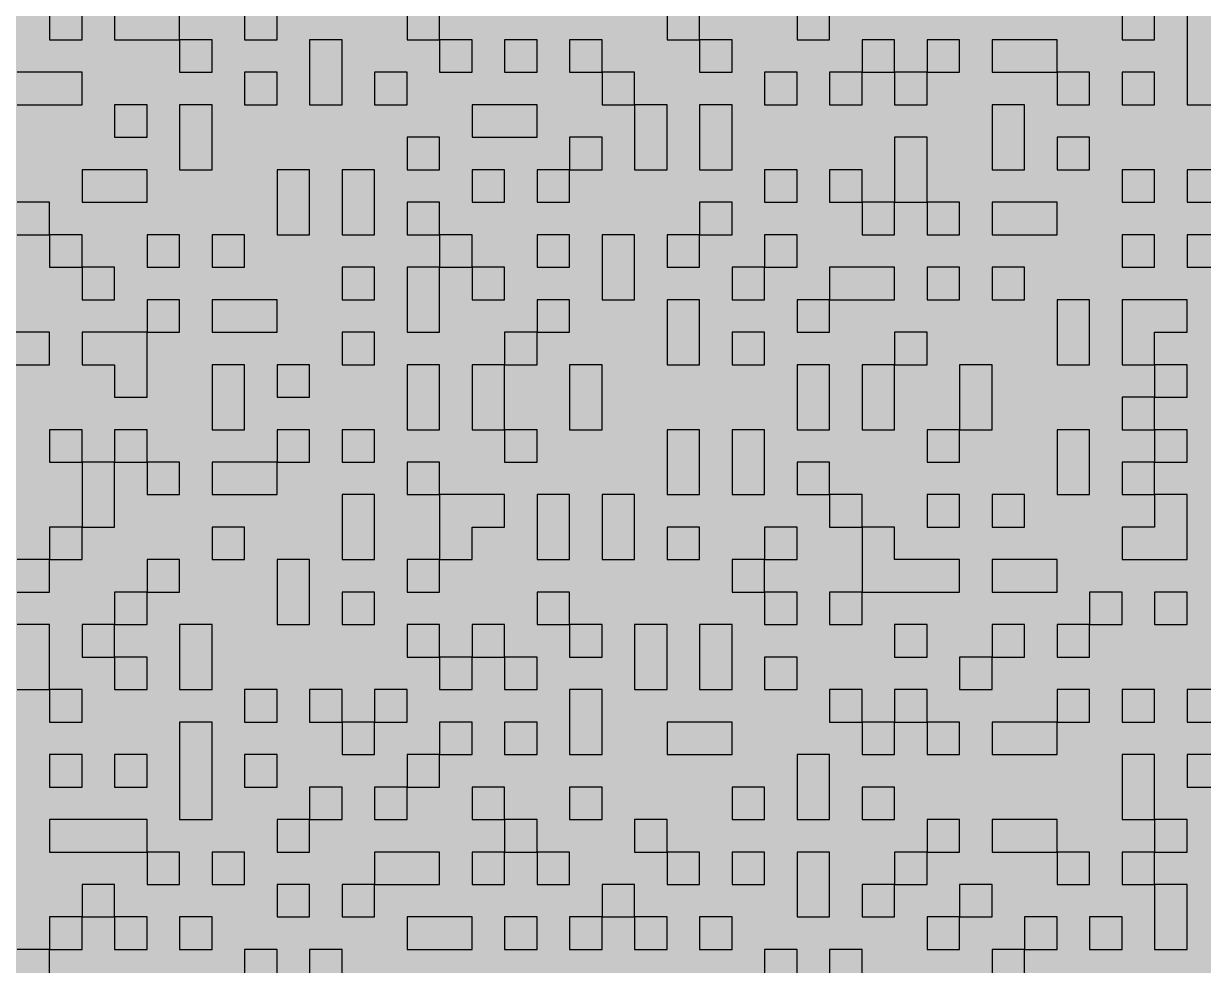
# Model space of a CAD drawing. Header units: millimetres. Extents: x 3.06 to 5.82, y 1.29 to 3.84.
# Drawn here: x 4.34597 to 4.38914, y 1.75599 to 1.79047 of the extents above; entities that cross this region are included whole.
import ezdxf

# ---------------------------------------------------------------- set-up
doc = ezdxf.new("R2010")
doc.units = ezdxf.units.MM
doc.header["$MEASUREMENT"] = 0
for name, color, linetype in [('BottomLayer', 5, 'Continuous'), ('TopLayer', 1, 'Continuous'), ('TopOverlay', 2, 'Continuous')]:
    doc.layers.add(name, color=color, linetype=linetype)

msp = doc.modelspace()

# ---------------------------------------------------------------- linework, layer by layer
at = {"layer": 'BottomLayer', "const_width": 0.008}
for points in [[(4.135, 2.030973), (4.445973, 1.72)], [(4.135, 2.002689), (4.417688, 1.72)], [(4.135, 1.974404), (4.389404, 1.72)], [(4.135, 1.56113), (4.423, 1.849131)], [(4.135, 1.532846), (4.438154, 1.836)], [(4.350205, 1.719767), (4.466438, 1.836)]]:
    msp.add_lwpolyline(points, dxfattribs=at)
at = {"layer": 'TopLayer'}
msp.add_solid([(4.292, 1.737), (4.424, 1.737), (4.292, 1.902), (4.424, 1.902)], dxfattribs=at)
at = {"layer": 'TopOverlay'}
for p, q in [((4.346917, 1.791065), (4.346917, 1.789875)), ((4.348106, 1.789875), (4.348106, 1.791065)), ((4.349296, 1.791065), (4.349296, 1.789875)), ((4.351674, 1.789875), (4.351674, 1.791065)), ((4.354052, 1.791065), (4.354052, 1.789875)), ((4.355242, 1.789875), (4.355242, 1.791065)), ((4.359999, 1.791065), (4.359999, 1.789875)), ((4.361188, 1.789875), (4.361188, 1.791065)), ((4.369513, 1.791065), (4.369513, 1.789875)), ((4.370702, 1.789875), (4.370702, 1.791065)), ((4.37427, 1.791065), (4.37427, 1.789875)), ((4.375459, 1.789875), (4.375459, 1.791065)), ((4.386162, 1.791065), (4.386162, 1.789875)), ((4.387352, 1.789875), (4.387352, 1.791065)), ((4.388541, 1.791065), (4.388541, 1.789875)), ((4.346917, 1.789875), (4.348106, 1.789875)), ((4.349296, 1.789875), (4.351674, 1.789875)), ((4.351674, 1.789875), (4.351674, 1.788686)), ((4.352863, 1.789875), (4.351674, 1.789875)), ((4.352863, 1.788686), (4.352863, 1.789875)), ((4.354052, 1.789875), (4.355242, 1.789875)), ((4.35762, 1.789875), (4.356431, 1.789875)), ((4.356431, 1.789875), (4.356431, 1.788686)), ((4.35762, 1.788686), (4.35762, 1.789875)), ((4.359999, 1.789875), (4.361188, 1.789875)), ((4.361188, 1.789875), (4.361188, 1.788686)), ((4.362377, 1.789875), (4.361188, 1.789875)), ((4.362377, 1.788686), (4.362377, 1.789875)), ((4.364756, 1.789875), (4.363567, 1.789875)), ((4.363567, 1.789875), (4.363567, 1.788686)), ((4.364756, 1.788686), (4.364756, 1.789875)), ((4.367134, 1.789875), (4.365945, 1.789875)), ((4.365945, 1.789875), (4.365945, 1.788686)), ((4.367134, 1.788686), (4.367134, 1.789875)), ((4.369513, 1.789875), (4.370702, 1.789875)), ((4.370702, 1.789875), (4.370702, 1.788686)), ((4.371891, 1.789875), (4.370702, 1.789875)), ((4.371891, 1.788686), (4.371891, 1.789875)), ((4.37427, 1.789875), (4.375459, 1.789875)), ((4.377838, 1.789875), (4.376648, 1.789875)), ((4.376648, 1.789875), (4.376648, 1.788686)), ((4.377838, 1.788686), (4.377838, 1.789875)), ((4.380216, 1.789875), (4.379027, 1.789875)), ((4.379027, 1.789875), (4.379027, 1.788686)), ((4.380216, 1.788686), (4.380216, 1.789875)), ((4.383784, 1.789875), (4.381405, 1.789875)), ((4.381405, 1.789875), (4.381405, 1.788686)), ((4.383784, 1.788686), (4.383784, 1.789875)), ((4.386162, 1.789875), (4.387352, 1.789875)), ((4.388541, 1.789875), (4.388541, 1.788686)), ((4.348106, 1.788686), (4.345728, 1.788686)), ((4.348106, 1.787497), (4.348106, 1.788686)), ((4.351674, 1.788686), (4.352863, 1.788686)), ((4.355242, 1.788686), (4.354052, 1.788686)), ((4.354052, 1.788686), (4.354052, 1.787497)), ((4.355242, 1.787497), (4.355242, 1.788686)), ((4.356431, 1.788686), (4.356431, 1.787497)), ((4.35762, 1.787497), (4.35762, 1.788686)), ((4.359999, 1.788686), (4.358809, 1.788686)), ((4.358809, 1.788686), (4.358809, 1.787497)), ((4.359999, 1.787497), (4.359999, 1.788686)), ((4.361188, 1.788686), (4.362377, 1.788686)), ((4.363567, 1.788686), (4.364756, 1.788686)), ((4.365945, 1.788686), (4.367134, 1.788686)), ((4.367134, 1.788686), (4.367134, 1.787497)), ((4.368323, 1.788686), (4.367134, 1.788686)), ((4.368323, 1.787497), (4.368323, 1.788686)), ((4.370702, 1.788686), (4.371891, 1.788686)), ((4.37427, 1.788686), (4.373081, 1.788686)), ((4.373081, 1.788686), (4.373081, 1.787497)), ((4.37427, 1.787497), (4.37427, 1.788686)), ((4.376648, 1.788686), (4.375459, 1.788686)), ((4.375459, 1.788686), (4.375459, 1.787497)), ((4.376648, 1.788686), (4.377838, 1.788686)), ((4.376648, 1.787497), (4.376648, 1.788686)), ((4.377838, 1.788686), (4.377838, 1.787497)), ((4.379027, 1.788686), (4.377838, 1.788686)), ((4.379027, 1.788686), (4.380216, 1.788686)), ((4.379027, 1.787497), (4.379027, 1.788686)), ((4.381405, 1.788686), (4.383784, 1.788686)), ((4.383784, 1.788686), (4.383784, 1.787497)), ((4.384973, 1.788686), (4.383784, 1.788686)), ((4.384973, 1.787497), (4.384973, 1.788686)), ((4.387352, 1.788686), (4.386162, 1.788686)), ((4.386162, 1.788686), (4.386162, 1.787497)), ((4.387352, 1.787497), (4.387352, 1.788686)), ((4.388541, 1.788686), (4.388541, 1.787497)), ((4.345728, 1.787497), (4.348106, 1.787497)), ((4.350485, 1.787497), (4.349296, 1.787497)), ((4.349296, 1.787497), (4.349296, 1.786308)), ((4.350485, 1.786308), (4.350485, 1.787497)), ((4.352863, 1.787497), (4.351674, 1.787497)), ((4.351674, 1.787497), (4.351674, 1.786308)), ((4.352863, 1.786308), (4.352863, 1.787497)), ((4.354052, 1.787497), (4.355242, 1.787497)), ((4.356431, 1.787497), (4.35762, 1.787497)), ((4.358809, 1.787497), (4.359999, 1.787497)), ((4.364756, 1.787497), (4.362377, 1.787497)), ((4.362377, 1.787497), (4.362377, 1.786308)), ((4.364756, 1.786308), (4.364756, 1.787497)), ((4.367134, 1.787497), (4.368323, 1.787497)), ((4.368323, 1.787497), (4.368323, 1.786308)), ((4.369513, 1.787497), (4.368323, 1.787497)), ((4.369513, 1.786308), (4.369513, 1.787497)), ((4.371891, 1.787497), (4.370702, 1.787497)), ((4.370702, 1.787497), (4.370702, 1.786308)), ((4.371891, 1.786308), (4.371891, 1.787497)), ((4.373081, 1.787497), (4.37427, 1.787497)), ((4.375459, 1.787497), (4.376648, 1.787497)), ((4.377838, 1.787497), (4.379027, 1.787497)), ((4.382595, 1.787497), (4.381405, 1.787497)), ((4.381405, 1.787497), (4.381405, 1.786308)), ((4.382595, 1.786308), (4.382595, 1.787497)), ((4.383784, 1.787497), (4.384973, 1.787497)), ((4.386162, 1.787497), (4.387352, 1.787497)), ((4.388541, 1.787497), (4.392109, 1.787497)), ((4.349296, 1.786308), (4.350485, 1.786308)), ((4.351674, 1.786308), (4.351674, 1.785119)), ((4.352863, 1.785119), (4.352863, 1.786308)), ((4.361188, 1.786308), (4.359999, 1.786308)), ((4.359999, 1.786308), (4.359999, 1.785119)), ((4.361188, 1.785119), (4.361188, 1.786308)), ((4.362377, 1.786308), (4.364756, 1.786308)), ((4.367134, 1.786308), (4.365945, 1.786308)), ((4.365945, 1.786308), (4.365945, 1.785119)), ((4.367134, 1.785119), (4.367134, 1.786308)), ((4.368323, 1.786308), (4.368323, 1.785119)), ((4.369513, 1.785119), (4.369513, 1.786308)), ((4.370702, 1.786308), (4.370702, 1.785119)), ((4.371891, 1.785119), (4.371891, 1.786308)), ((4.379027, 1.786308), (4.377838, 1.786308)), ((4.377838, 1.786308), (4.377838, 1.785119)), ((4.379027, 1.785119), (4.379027, 1.786308)), ((4.381405, 1.786308), (4.381405, 1.785119)), ((4.382595, 1.785119), (4.382595, 1.786308)), ((4.384973, 1.786308), (4.383784, 1.786308)), ((4.383784, 1.786308), (4.383784, 1.785119)), ((4.384973, 1.785119), (4.384973, 1.786308)), ((4.350485, 1.785119), (4.348106, 1.785119)), ((4.348106, 1.785119), (4.348106, 1.783929)), ((4.350485, 1.783929), (4.350485, 1.785119)), ((4.351674, 1.785119), (4.352863, 1.785119)), ((4.356431, 1.785119), (4.355242, 1.785119)), ((4.355242, 1.785119), (4.355242, 1.783929)), ((4.356431, 1.783929), (4.356431, 1.785119)), ((4.358809, 1.785119), (4.35762, 1.785119)), ((4.35762, 1.785119), (4.35762, 1.783929)), ((4.358809, 1.783929), (4.358809, 1.785119)), ((4.359999, 1.785119), (4.361188, 1.785119)), ((4.363567, 1.785119), (4.362377, 1.785119)), ((4.362377, 1.785119), (4.362377, 1.783929)), ((4.363567, 1.783929), (4.363567, 1.785119)), ((4.365945, 1.785119), (4.364756, 1.785119)), ((4.364756, 1.785119), (4.364756, 1.783929)), ((4.365945, 1.785119), (4.367134, 1.785119)), ((4.365945, 1.783929), (4.365945, 1.785119)), ((4.368323, 1.785119), (4.369513, 1.785119)), ((4.370702, 1.785119), (4.371891, 1.785119)), ((4.37427, 1.785119), (4.373081, 1.785119)), ((4.373081, 1.785119), (4.373081, 1.783929)), ((4.37427, 1.783929), (4.37427, 1.785119)), ((4.376648, 1.785119), (4.375459, 1.785119)), ((4.375459, 1.785119), (4.375459, 1.783929)), ((4.376648, 1.783929), (4.376648, 1.785119)), ((4.377838, 1.785119), (4.377838, 1.783929)), ((4.379027, 1.783929), (4.379027, 1.785119)), ((4.381405, 1.785119), (4.382595, 1.785119)), ((4.383784, 1.785119), (4.384973, 1.785119)), ((4.387352, 1.785119), (4.386162, 1.785119)), ((4.386162, 1.785119), (4.386162, 1.783929)), ((4.387352, 1.783929), (4.387352, 1.785119)), ((4.38973, 1.785119), (4.388541, 1.785119)), ((4.388541, 1.785119), (4.388541, 1.783929)), ((4.346917, 1.783929), (4.345728, 1.783929)), ((4.346917, 1.78274), (4.346917, 1.783929)), ((4.348106, 1.783929), (4.350485, 1.783929)), ((4.355242, 1.783929), (4.355242, 1.78274)), ((4.356431, 1.78274), (4.356431, 1.783929)), ((4.35762, 1.783929), (4.35762, 1.78274)), ((4.358809, 1.78274), (4.358809, 1.783929)), ((4.361188, 1.783929), (4.359999, 1.783929)), ((4.359999, 1.783929), (4.359999, 1.78274)), ((4.361188, 1.78274), (4.361188, 1.783929)), ((4.362377, 1.783929), (4.363567, 1.783929)), ((4.364756, 1.783929), (4.365945, 1.783929)), ((4.371891, 1.783929), (4.370702, 1.783929)), ((4.370702, 1.783929), (4.370702, 1.78274)), ((4.371891, 1.78274), (4.371891, 1.783929)), ((4.373081, 1.783929), (4.37427, 1.783929)), ((4.375459, 1.783929), (4.376648, 1.783929)), ((4.376648, 1.783929), (4.376648, 1.78274)), ((4.377838, 1.783929), (4.376648, 1.783929)), ((4.377838, 1.783929), (4.379027, 1.783929)), ((4.377838, 1.78274), (4.377838, 1.783929)), ((4.379027, 1.783929), (4.379027, 1.78274)), ((4.380216, 1.783929), (4.379027, 1.783929)), ((4.380216, 1.78274), (4.380216, 1.783929)), ((4.383784, 1.783929), (4.381405, 1.783929)), ((4.381405, 1.783929), (4.381405, 1.78274)), ((4.383784, 1.78274), (4.383784, 1.783929)), ((4.386162, 1.783929), (4.387352, 1.783929)), ((4.388541, 1.783929), (4.38973, 1.783929)), ((4.345728, 1.78274), (4.346917, 1.78274)), ((4.346917, 1.78274), (4.346917, 1.781551)), ((4.348106, 1.78274), (4.346917, 1.78274)), ((4.348106, 1.781551), (4.348106, 1.78274)), ((4.351674, 1.78274), (4.350485, 1.78274)), ((4.350485, 1.78274), (4.350485, 1.781551)), ((4.351674, 1.781551), (4.351674, 1.78274)), ((4.354052, 1.78274), (4.352863, 1.78274)), ((4.352863, 1.78274), (4.352863, 1.781551)), ((4.354052, 1.781551), (4.354052, 1.78274)), ((4.355242, 1.78274), (4.356431, 1.78274)), ((4.35762, 1.78274), (4.358809, 1.78274)), ((4.359999, 1.78274), (4.361188, 1.78274)), ((4.361188, 1.78274), (4.361188, 1.781551)), ((4.362377, 1.78274), (4.361188, 1.78274)), ((4.362377, 1.781551), (4.362377, 1.78274)), ((4.365945, 1.78274), (4.364756, 1.78274)), ((4.364756, 1.78274), (4.364756, 1.781551)), ((4.365945, 1.781551), (4.365945, 1.78274)), ((4.368323, 1.78274), (4.367134, 1.78274)), ((4.367134, 1.78274), (4.367134, 1.781551)), ((4.368323, 1.781551), (4.368323, 1.78274)), ((4.370702, 1.78274), (4.369513, 1.78274)), ((4.369513, 1.78274), (4.369513, 1.781551)), ((4.370702, 1.78274), (4.371891, 1.78274)), ((4.370702, 1.781551), (4.370702, 1.78274)), ((4.37427, 1.78274), (4.373081, 1.78274)), ((4.373081, 1.78274), (4.373081, 1.781551)), ((4.37427, 1.781551), (4.37427, 1.78274)), ((4.376648, 1.78274), (4.377838, 1.78274)), ((4.379027, 1.78274), (4.380216, 1.78274)), ((4.381405, 1.78274), (4.383784, 1.78274)), ((4.387352, 1.78274), (4.386162, 1.78274)), ((4.386162, 1.78274), (4.386162, 1.781551)), ((4.387352, 1.781551), (4.387352, 1.78274)), ((4.38973, 1.78274), (4.388541, 1.78274)), ((4.388541, 1.78274), (4.388541, 1.781551)), ((4.346917, 1.781551), (4.348106, 1.781551)), ((4.348106, 1.781551), (4.348106, 1.780361)), ((4.349296, 1.781551), (4.348106, 1.781551)), ((4.349296, 1.780361), (4.349296, 1.781551)), ((4.350485, 1.781551), (4.351674, 1.781551)), ((4.352863, 1.781551), (4.354052, 1.781551)), ((4.358809, 1.781551), (4.35762, 1.781551)), ((4.35762, 1.781551), (4.35762, 1.780361)), ((4.358809, 1.780361), (4.358809, 1.781551)), ((4.361188, 1.781551), (4.359999, 1.781551)), ((4.359999, 1.781551), (4.359999, 1.780361)), ((4.361188, 1.781551), (4.362377, 1.781551)), ((4.361188, 1.780361), (4.361188, 1.781551)), ((4.362377, 1.781551), (4.362377, 1.780361)), ((4.363567, 1.781551), (4.362377, 1.781551)), ((4.363567, 1.780361), (4.363567, 1.781551)), ((4.364756, 1.781551), (4.365945, 1.781551)), ((4.367134, 1.781551), (4.367134, 1.780361)), ((4.368323, 1.780361), (4.368323, 1.781551)), ((4.369513, 1.781551), (4.370702, 1.781551)), ((4.373081, 1.781551), (4.371891, 1.781551)), ((4.371891, 1.781551), (4.371891, 1.780361)), ((4.373081, 1.781551), (4.37427, 1.781551)), ((4.373081, 1.780361), (4.373081, 1.781551)), ((4.377838, 1.781551), (4.375459, 1.781551)), ((4.375459, 1.781551), (4.375459, 1.780361)), ((4.377838, 1.780361), (4.377838, 1.781551)), ((4.380216, 1.781551), (4.379027, 1.781551)), ((4.379027, 1.781551), (4.379027, 1.780361)), ((4.380216, 1.780361), (4.380216, 1.781551)), ((4.382595, 1.781551), (4.381405, 1.781551)), ((4.381405, 1.781551), (4.381405, 1.780361)), ((4.382595, 1.780361), (4.382595, 1.781551)), ((4.386162, 1.781551), (4.387352, 1.781551)), ((4.388541, 1.781551), (4.38973, 1.781551)), ((4.348106, 1.780361), (4.349296, 1.780361)), ((4.351674, 1.780361), (4.350485, 1.780361)), ((4.350485, 1.780361), (4.350485, 1.779172)), ((4.351674, 1.779172), (4.351674, 1.780361)), ((4.355242, 1.780361), (4.352863, 1.780361)), ((4.352863, 1.780361), (4.352863, 1.779172)), ((4.355242, 1.779172), (4.355242, 1.780361)), ((4.35762, 1.780361), (4.358809, 1.780361)), ((4.359999, 1.780361), (4.359999, 1.779172)), ((4.361188, 1.779172), (4.361188, 1.780361)), ((4.362377, 1.780361), (4.363567, 1.780361)), ((4.365945, 1.780361), (4.364756, 1.780361)), ((4.364756, 1.780361), (4.364756, 1.779172)), ((4.365945, 1.779172), (4.365945, 1.780361)), ((4.367134, 1.780361), (4.368323, 1.780361)), ((4.370702, 1.780361), (4.369513, 1.780361)), ((4.369513, 1.780361), (4.369513, 1.779172)), ((4.370702, 1.779172), (4.370702, 1.780361)), ((4.371891, 1.780361), (4.373081, 1.780361)), ((4.375459, 1.780361), (4.37427, 1.780361)), ((4.37427, 1.780361), (4.37427, 1.779172)), ((4.375459, 1.780361), (4.377838, 1.780361)), ((4.375459, 1.779172), (4.375459, 1.780361)), ((4.379027, 1.780361), (4.380216, 1.780361)), ((4.381405, 1.780361), (4.382595, 1.780361)), ((4.384973, 1.780361), (4.383784, 1.780361)), ((4.383784, 1.780361), (4.383784, 1.779172)), ((4.384973, 1.779172), (4.384973, 1.780361)), ((4.388541, 1.780361), (4.386162, 1.780361)), ((4.386162, 1.780361), (4.386162, 1.779172)), ((4.388541, 1.779172), (4.388541, 1.780361)), ((4.346917, 1.779172), (4.344538, 1.779172)), ((4.346917, 1.777983), (4.346917, 1.779172)), ((4.350485, 1.779172), (4.348106, 1.779172)), ((4.348106, 1.779172), (4.348106, 1.777983)), ((4.350485, 1.779172), (4.351674, 1.779172)), ((4.350485, 1.777983), (4.350485, 1.779172)), ((4.352863, 1.779172), (4.355242, 1.779172)), ((4.358809, 1.779172), (4.35762, 1.779172)), ((4.35762, 1.779172), (4.35762, 1.777983)), ((4.358809, 1.777983), (4.358809, 1.779172)), ((4.359999, 1.779172), (4.361188, 1.779172)), ((4.364756, 1.779172), (4.363567, 1.779172)), ((4.363567, 1.779172), (4.363567, 1.777983)), ((4.364756, 1.779172), (4.365945, 1.779172)), ((4.364756, 1.777983), (4.364756, 1.779172)), ((4.369513, 1.779172), (4.369513, 1.777983)), ((4.370702, 1.777983), (4.370702, 1.779172)), ((4.373081, 1.779172), (4.371891, 1.779172)), ((4.371891, 1.779172), (4.371891, 1.777983)), ((4.373081, 1.777983), (4.373081, 1.779172)), ((4.37427, 1.779172), (4.375459, 1.779172)), ((4.379027, 1.779172), (4.377838, 1.779172)), ((4.377838, 1.779172), (4.377838, 1.777983)), ((4.379027, 1.777983), (4.379027, 1.779172)), ((4.383784, 1.779172), (4.383784, 1.777983)), ((4.384973, 1.777983), (4.384973, 1.779172)), ((4.386162, 1.779172), (4.386162, 1.777983)), ((4.387352, 1.777983), (4.387352, 1.779172)), ((4.387352, 1.779172), (4.388541, 1.779172)), ((4.344538, 1.777983), (4.346917, 1.777983)), ((4.348106, 1.777983), (4.349296, 1.777983)), ((4.349296, 1.777983), (4.349296, 1.776794)), ((4.350485, 1.776794), (4.350485, 1.777983)), ((4.354052, 1.777983), (4.352863, 1.777983)), ((4.352863, 1.777983), (4.352863, 1.776794)), ((4.354052, 1.776794), (4.354052, 1.777983)), ((4.356431, 1.777983), (4.355242, 1.777983)), ((4.355242, 1.777983), (4.355242, 1.776794)), ((4.356431, 1.776794), (4.356431, 1.777983)), ((4.35762, 1.777983), (4.358809, 1.777983)), ((4.361188, 1.777983), (4.359999, 1.777983)), ((4.359999, 1.777983), (4.359999, 1.776794)), ((4.361188, 1.776794), (4.361188, 1.777983)), ((4.363567, 1.777983), (4.362377, 1.777983)), ((4.362377, 1.777983), (4.362377, 1.776794)), ((4.363567, 1.777983), (4.364756, 1.777983)), ((4.363567, 1.776794), (4.363567, 1.777983)), ((4.367134, 1.777983), (4.365945, 1.777983)), ((4.365945, 1.777983), (4.365945, 1.776794)), ((4.367134, 1.776794), (4.367134, 1.777983)), ((4.369513, 1.777983), (4.370702, 1.777983)), ((4.371891, 1.777983), (4.373081, 1.777983)), ((4.375459, 1.777983), (4.37427, 1.777983)), ((4.37427, 1.777983), (4.37427, 1.776794)), ((4.375459, 1.776794), (4.375459, 1.777983)), ((4.377838, 1.777983), (4.376648, 1.777983)), ((4.376648, 1.777983), (4.376648, 1.776794)), ((4.377838, 1.777983), (4.379027, 1.777983)), ((4.377838, 1.776794), (4.377838, 1.777983)), ((4.381405, 1.777983), (4.380216, 1.777983)), ((4.380216, 1.777983), (4.380216, 1.776794)), ((4.381405, 1.776794), (4.381405, 1.777983)), ((4.383784, 1.777983), (4.384973, 1.777983)), ((4.386162, 1.777983), (4.387352, 1.777983)), ((4.387352, 1.777983), (4.387352, 1.776794)), ((4.388541, 1.777983), (4.387352, 1.777983)), ((4.388541, 1.776794), (4.388541, 1.777983)), ((4.349296, 1.776794), (4.350485, 1.776794)), ((4.352863, 1.776794), (4.352863, 1.775605)), ((4.354052, 1.775605), (4.354052, 1.776794)), ((4.355242, 1.776794), (4.356431, 1.776794)), ((4.359999, 1.776794), (4.359999, 1.775605)), ((4.361188, 1.775605), (4.361188, 1.776794)), ((4.362377, 1.776794), (4.362377, 1.775605)), ((4.363567, 1.775605), (4.363567, 1.776794)), ((4.365945, 1.776794), (4.365945, 1.775605)), ((4.367134, 1.775605), (4.367134, 1.776794)), ((4.37427, 1.776794), (4.37427, 1.775605)), ((4.375459, 1.775605), (4.375459, 1.776794)), ((4.376648, 1.776794), (4.376648, 1.775605)), ((4.377838, 1.775605), (4.377838, 1.776794)), ((4.380216, 1.776794), (4.380216, 1.775605)), ((4.381405, 1.775605), (4.381405, 1.776794)), ((4.387352, 1.776794), (4.386162, 1.776794)), ((4.386162, 1.776794), (4.386162, 1.775605)), ((4.387352, 1.776794), (4.388541, 1.776794)), ((4.387352, 1.775605), (4.387352, 1.776794)), ((4.348106, 1.775605), (4.346917, 1.775605)), ((4.346917, 1.775605), (4.346917, 1.774415)), ((4.348106, 1.774415), (4.348106, 1.775605)), ((4.350485, 1.775605), (4.349296, 1.775605)), ((4.349296, 1.775605), (4.349296, 1.774415)), ((4.350485, 1.774415), (4.350485, 1.775605)), ((4.352863, 1.775605), (4.354052, 1.775605)), ((4.356431, 1.775605), (4.355242, 1.775605)), ((4.355242, 1.775605), (4.355242, 1.774415)), ((4.356431, 1.774415), (4.356431, 1.775605)), ((4.358809, 1.775605), (4.35762, 1.775605)), ((4.35762, 1.775605), (4.35762, 1.774415)), ((4.358809, 1.774415), (4.358809, 1.775605)), ((4.359999, 1.775605), (4.361188, 1.775605)), ((4.362377, 1.775605), (4.363567, 1.775605)), ((4.363567, 1.775605), (4.363567, 1.774415)), ((4.364756, 1.775605), (4.363567, 1.775605)), ((4.364756, 1.774415), (4.364756, 1.775605)), ((4.365945, 1.775605), (4.367134, 1.775605)), ((4.370702, 1.775605), (4.369513, 1.775605)), ((4.369513, 1.775605), (4.369513, 1.774415)), ((4.370702, 1.774415), (4.370702, 1.775605)), ((4.373081, 1.775605), (4.371891, 1.775605)), ((4.371891, 1.775605), (4.371891, 1.774415)), ((4.373081, 1.774415), (4.373081, 1.775605)), ((4.37427, 1.775605), (4.375459, 1.775605)), ((4.376648, 1.775605), (4.377838, 1.775605)), ((4.380216, 1.775605), (4.379027, 1.775605)), ((4.379027, 1.775605), (4.379027, 1.774415)), ((4.380216, 1.775605), (4.381405, 1.775605)), ((4.380216, 1.774415), (4.380216, 1.775605)), ((4.384973, 1.775605), (4.383784, 1.775605)), ((4.383784, 1.775605), (4.383784, 1.774415)), ((4.384973, 1.774415), (4.384973, 1.775605)), ((4.386162, 1.775605), (4.387352, 1.775605)), ((4.387352, 1.775605), (4.387352, 1.774415)), ((4.388541, 1.775605), (4.387352, 1.775605)), ((4.388541, 1.774415), (4.388541, 1.775605)), ((4.346917, 1.774415), (4.348106, 1.774415)), ((4.348106, 1.774415), (4.348106, 1.773226)), ((4.349296, 1.774415), (4.348106, 1.774415)), ((4.349296, 1.774415), (4.350485, 1.774415)), ((4.349296, 1.773226), (4.349296, 1.774415)), ((4.350485, 1.774415), (4.350485, 1.773226)), ((4.351674, 1.774415), (4.350485, 1.774415)), ((4.351674, 1.773226), (4.351674, 1.774415)), ((4.355242, 1.774415), (4.352863, 1.774415)), ((4.352863, 1.774415), (4.352863, 1.773226)), ((4.355242, 1.774415), (4.356431, 1.774415)), ((4.355242, 1.773226), (4.355242, 1.774415)), ((4.35762, 1.774415), (4.358809, 1.774415)), ((4.361188, 1.774415), (4.359999, 1.774415)), ((4.359999, 1.774415), (4.359999, 1.773226)), ((4.361188, 1.773226), (4.361188, 1.774415)), ((4.363567, 1.774415), (4.364756, 1.774415)), ((4.369513, 1.774415), (4.369513, 1.773226)), ((4.370702, 1.773226), (4.370702, 1.774415)), ((4.371891, 1.774415), (4.371891, 1.773226)), ((4.373081, 1.773226), (4.373081, 1.774415)), ((4.375459, 1.774415), (4.37427, 1.774415)), ((4.37427, 1.774415), (4.37427, 1.773226)), ((4.375459, 1.773226), (4.375459, 1.774415)), ((4.379027, 1.774415), (4.380216, 1.774415)), ((4.383784, 1.774415), (4.383784, 1.773226)), ((4.384973, 1.773226), (4.384973, 1.774415)), ((4.387352, 1.774415), (4.386162, 1.774415)), ((4.386162, 1.774415), (4.386162, 1.773226)), ((4.387352, 1.774415), (4.388541, 1.774415)), ((4.387352, 1.773226), (4.387352, 1.774415)), ((4.348106, 1.773226), (4.348106, 1.772037)), ((4.349296, 1.772037), (4.349296, 1.773226)), ((4.350485, 1.773226), (4.351674, 1.773226)), ((4.352863, 1.773226), (4.355242, 1.773226)), ((4.358809, 1.773226), (4.35762, 1.773226)), ((4.35762, 1.773226), (4.35762, 1.772037)), ((4.358809, 1.772037), (4.358809, 1.773226)), ((4.359999, 1.773226), (4.361188, 1.773226)), ((4.361188, 1.773226), (4.361188, 1.772037)), ((4.363567, 1.773226), (4.361188, 1.773226)), ((4.363567, 1.772037), (4.363567, 1.773226)), ((4.365945, 1.773226), (4.364756, 1.773226)), ((4.364756, 1.773226), (4.364756, 1.772037)), ((4.365945, 1.772037), (4.365945, 1.773226)), ((4.368323, 1.773226), (4.367134, 1.773226)), ((4.367134, 1.773226), (4.367134, 1.772037)), ((4.368323, 1.772037), (4.368323, 1.773226)), ((4.369513, 1.773226), (4.370702, 1.773226)), ((4.371891, 1.773226), (4.373081, 1.773226)), ((4.37427, 1.773226), (4.375459, 1.773226)), ((4.375459, 1.773226), (4.375459, 1.772037)), ((4.376648, 1.773226), (4.375459, 1.773226)), ((4.376648, 1.772037), (4.376648, 1.773226)), ((4.380216, 1.773226), (4.379027, 1.773226)), ((4.379027, 1.773226), (4.379027, 1.772037)), ((4.380216, 1.772037), (4.380216, 1.773226)), ((4.382595, 1.773226), (4.381405, 1.773226)), ((4.381405, 1.773226), (4.381405, 1.772037)), ((4.382595, 1.772037), (4.382595, 1.773226)), ((4.383784, 1.773226), (4.384973, 1.773226)), ((4.386162, 1.773226), (4.387352, 1.773226)), ((4.387352, 1.773226), (4.387352, 1.772037)), ((4.388541, 1.773226), (4.387352, 1.773226)), ((4.388541, 1.772037), (4.388541, 1.773226)), ((4.348106, 1.772037), (4.346917, 1.772037)), ((4.346917, 1.772037), (4.346917, 1.770847)), ((4.348106, 1.772037), (4.349296, 1.772037)), ((4.348106, 1.770847), (4.348106, 1.772037)), ((4.354052, 1.772037), (4.352863, 1.772037)), ((4.352863, 1.772037), (4.352863, 1.770847)), ((4.354052, 1.770847), (4.354052, 1.772037)), ((4.35762, 1.772037), (4.35762, 1.770847)), ((4.358809, 1.770847), (4.358809, 1.772037)), ((4.361188, 1.772037), (4.361188, 1.770847)), ((4.362377, 1.770847), (4.362377, 1.772037)), ((4.362377, 1.772037), (4.363567, 1.772037)), ((4.364756, 1.772037), (4.364756, 1.770847)), ((4.365945, 1.770847), (4.365945, 1.772037)), ((4.367134, 1.772037), (4.367134, 1.770847)), ((4.368323, 1.770847), (4.368323, 1.772037)), ((4.370702, 1.772037), (4.369513, 1.772037)), ((4.369513, 1.772037), (4.369513, 1.770847)), ((4.370702, 1.770847), (4.370702, 1.772037)), ((4.37427, 1.772037), (4.373081, 1.772037)), ((4.373081, 1.772037), (4.373081, 1.770847)), ((4.37427, 1.770847), (4.37427, 1.772037)), ((4.375459, 1.772037), (4.376648, 1.772037)), ((4.376648, 1.772037), (4.376648, 1.770847)), ((4.377838, 1.772037), (4.376648, 1.772037)), ((4.377838, 1.770847), (4.377838, 1.772037)), ((4.379027, 1.772037), (4.380216, 1.772037)), ((4.381405, 1.772037), (4.382595, 1.772037)), ((4.387352, 1.772037), (4.386162, 1.772037)), ((4.386162, 1.772037), (4.386162, 1.770847)), ((4.388541, 1.770847), (4.388541, 1.772037)), ((4.346917, 1.770847), (4.345728, 1.770847)), ((4.346917, 1.770847), (4.348106, 1.770847)), ((4.346917, 1.769658), (4.346917, 1.770847)), ((4.351674, 1.770847), (4.350485, 1.770847)), ((4.350485, 1.770847), (4.350485, 1.769658)), ((4.351674, 1.769658), (4.351674, 1.770847)), ((4.352863, 1.770847), (4.354052, 1.770847)), ((4.356431, 1.770847), (4.355242, 1.770847)), ((4.355242, 1.770847), (4.355242, 1.769658)), ((4.356431, 1.769658), (4.356431, 1.770847)), ((4.35762, 1.770847), (4.358809, 1.770847)), ((4.361188, 1.770847), (4.359999, 1.770847)), ((4.359999, 1.770847), (4.359999, 1.769658)), ((4.361188, 1.770847), (4.362377, 1.770847)), ((4.361188, 1.769658), (4.361188, 1.770847)), ((4.364756, 1.770847), (4.365945, 1.770847)), ((4.367134, 1.770847), (4.368323, 1.770847)), ((4.369513, 1.770847), (4.370702, 1.770847)), ((4.373081, 1.770847), (4.371891, 1.770847)), ((4.371891, 1.770847), (4.371891, 1.769658)), ((4.373081, 1.770847), (4.37427, 1.770847)), ((4.373081, 1.769658), (4.373081, 1.770847)), ((4.376648, 1.770847), (4.376648, 1.769658)), ((4.380216, 1.770847), (4.377838, 1.770847)), ((4.380216, 1.769658), (4.380216, 1.770847)), ((4.383784, 1.770847), (4.381405, 1.770847)), ((4.381405, 1.770847), (4.381405, 1.769658)), ((4.383784, 1.769658), (4.383784, 1.770847)), ((4.386162, 1.770847), (4.388541, 1.770847)), ((4.345728, 1.769658), (4.346917, 1.769658)), ((4.350485, 1.769658), (4.349296, 1.769658)), ((4.349296, 1.769658), (4.349296, 1.768469)), ((4.350485, 1.769658), (4.351674, 1.769658)), ((4.350485, 1.768469), (4.350485, 1.769658)), ((4.355242, 1.769658), (4.355242, 1.768469)), ((4.356431, 1.768469), (4.356431, 1.769658)), ((4.358809, 1.769658), (4.35762, 1.769658)), ((4.35762, 1.769658), (4.35762, 1.768469)), ((4.358809, 1.768469), (4.358809, 1.769658)), ((4.359999, 1.769658), (4.361188, 1.769658)), ((4.365945, 1.769658), (4.364756, 1.769658)), ((4.364756, 1.769658), (4.364756, 1.768469)), ((4.365945, 1.768469), (4.365945, 1.769658)), ((4.371891, 1.769658), (4.373081, 1.769658)), ((4.373081, 1.769658), (4.373081, 1.768469)), ((4.37427, 1.769658), (4.373081, 1.769658)), ((4.37427, 1.768469), (4.37427, 1.769658)), ((4.376648, 1.769658), (4.375459, 1.769658)), ((4.375459, 1.769658), (4.375459, 1.768469)), ((4.376648, 1.769658), (4.380216, 1.769658)), ((4.376648, 1.768469), (4.376648, 1.769658)), ((4.381405, 1.769658), (4.383784, 1.769658)), ((4.386162, 1.769658), (4.384973, 1.769658)), ((4.384973, 1.769658), (4.384973, 1.768469)), ((4.386162, 1.768469), (4.386162, 1.769658)), ((4.388541, 1.769658), (4.387352, 1.769658)), ((4.387352, 1.769658), (4.387352, 1.768469)), ((4.388541, 1.768469), (4.388541, 1.769658)), ((4.346917, 1.768469), (4.345728, 1.768469)), ((4.346917, 1.76728), (4.346917, 1.768469)), ((4.349296, 1.768469), (4.348106, 1.768469)), ((4.348106, 1.768469), (4.348106, 1.76728)), ((4.349296, 1.768469), (4.350485, 1.768469)), ((4.349296, 1.76728), (4.349296, 1.768469)), ((4.352863, 1.768469), (4.351674, 1.768469)), ((4.351674, 1.768469), (4.351674, 1.76728)), ((4.352863, 1.76728), (4.352863, 1.768469)), ((4.355242, 1.768469), (4.356431, 1.768469)), ((4.35762, 1.768469), (4.358809, 1.768469)), ((4.361188, 1.768469), (4.359999, 1.768469)), ((4.359999, 1.768469), (4.359999, 1.76728)), ((4.361188, 1.76728), (4.361188, 1.768469)), ((4.363567, 1.768469), (4.362377, 1.768469)), ((4.362377, 1.768469), (4.362377, 1.76728)), ((4.363567, 1.76728), (4.363567, 1.768469)), ((4.364756, 1.768469), (4.365945, 1.768469)), ((4.365945, 1.768469), (4.365945, 1.76728)), ((4.367134, 1.768469), (4.365945, 1.768469)), ((4.367134, 1.76728), (4.367134, 1.768469)), ((4.369513, 1.768469), (4.368323, 1.768469)), ((4.368323, 1.768469), (4.368323, 1.76728)), ((4.369513, 1.76728), (4.369513, 1.768469)), ((4.371891, 1.768469), (4.370702, 1.768469)), ((4.370702, 1.768469), (4.370702, 1.76728)), ((4.371891, 1.76728), (4.371891, 1.768469)), ((4.373081, 1.768469), (4.37427, 1.768469)), ((4.375459, 1.768469), (4.376648, 1.768469)), ((4.379027, 1.768469), (4.377838, 1.768469)), ((4.377838, 1.768469), (4.377838, 1.76728)), ((4.379027, 1.76728), (4.379027, 1.768469)), ((4.382595, 1.768469), (4.381405, 1.768469)), ((4.381405, 1.768469), (4.381405, 1.76728)), ((4.382595, 1.76728), (4.382595, 1.768469)), ((4.384973, 1.768469), (4.383784, 1.768469)), ((4.383784, 1.768469), (4.383784, 1.76728)), ((4.384973, 1.768469), (4.386162, 1.768469)), ((4.384973, 1.76728), (4.384973, 1.768469)), ((4.387352, 1.768469), (4.388541, 1.768469)), ((4.346917, 1.76609), (4.346917, 1.76728)), ((4.348106, 1.76728), (4.349296, 1.76728)), ((4.349296, 1.76728), (4.349296, 1.76609)), ((4.350485, 1.76728), (4.349296, 1.76728)), ((4.350485, 1.76609), (4.350485, 1.76728)), ((4.351674, 1.76728), (4.351674, 1.76609)), ((4.352863, 1.76609), (4.352863, 1.76728)), ((4.359999, 1.76728), (4.361188, 1.76728)), ((4.361188, 1.76728), (4.361188, 1.76609)), ((4.362377, 1.76728), (4.361188, 1.76728)), ((4.362377, 1.76728), (4.363567, 1.76728)), ((4.362377, 1.76609), (4.362377, 1.76728)), ((4.363567, 1.76728), (4.363567, 1.76609)), ((4.364756, 1.76728), (4.363567, 1.76728)), ((4.364756, 1.76609), (4.364756, 1.76728)), ((4.365945, 1.76728), (4.367134, 1.76728)), ((4.368323, 1.76728), (4.368323, 1.76609)), ((4.369513, 1.76609), (4.369513, 1.76728)), ((4.370702, 1.76728), (4.370702, 1.76609)), ((4.371891, 1.76609), (4.371891, 1.76728)), ((4.37427, 1.76728), (4.373081, 1.76728)), ((4.373081, 1.76728), (4.373081, 1.76609)), ((4.37427, 1.76609), (4.37427, 1.76728)), ((4.377838, 1.76728), (4.379027, 1.76728)), ((4.381405, 1.76728), (4.380216, 1.76728)), ((4.380216, 1.76728), (4.380216, 1.76609)), ((4.381405, 1.76728), (4.382595, 1.76728)), ((4.381405, 1.76609), (4.381405, 1.76728)), ((4.383784, 1.76728), (4.384973, 1.76728)), ((4.345728, 1.76609), (4.346917, 1.76609)), ((4.346917, 1.76609), (4.346917, 1.764901)), ((4.348106, 1.76609), (4.346917, 1.76609)), ((4.348106, 1.764901), (4.348106, 1.76609)), ((4.349296, 1.76609), (4.350485, 1.76609)), ((4.351674, 1.76609), (4.352863, 1.76609)), ((4.355242, 1.76609), (4.354052, 1.76609)), ((4.354052, 1.76609), (4.354052, 1.764901)), ((4.355242, 1.764901), (4.355242, 1.76609)), ((4.35762, 1.76609), (4.356431, 1.76609)), ((4.356431, 1.76609), (4.356431, 1.764901)), ((4.35762, 1.764901), (4.35762, 1.76609)), ((4.359999, 1.76609), (4.358809, 1.76609)), ((4.358809, 1.76609), (4.358809, 1.764901)), ((4.359999, 1.764901), (4.359999, 1.76609)), ((4.361188, 1.76609), (4.362377, 1.76609)), ((4.363567, 1.76609), (4.364756, 1.76609)), ((4.367134, 1.76609), (4.365945, 1.76609)), ((4.365945, 1.76609), (4.365945, 1.764901)), ((4.367134, 1.764901), (4.367134, 1.76609)), ((4.368323, 1.76609), (4.369513, 1.76609)), ((4.370702, 1.76609), (4.371891, 1.76609)), ((4.373081, 1.76609), (4.37427, 1.76609)), ((4.376648, 1.76609), (4.375459, 1.76609)), ((4.375459, 1.76609), (4.375459, 1.764901)), ((4.376648, 1.764901), (4.376648, 1.76609)), ((4.379027, 1.76609), (4.377838, 1.76609)), ((4.377838, 1.76609), (4.377838, 1.764901)), ((4.379027, 1.764901), (4.379027, 1.76609)), ((4.380216, 1.76609), (4.381405, 1.76609)), ((4.384973, 1.76609), (4.383784, 1.76609)), ((4.383784, 1.76609), (4.383784, 1.764901)), ((4.384973, 1.764901), (4.384973, 1.76609)), ((4.387352, 1.76609), (4.386162, 1.76609)), ((4.386162, 1.76609), (4.386162, 1.764901)), ((4.387352, 1.764901), (4.387352, 1.76609)), ((4.38973, 1.76609), (4.388541, 1.76609)), ((4.388541, 1.76609), (4.388541, 1.764901)), ((4.346917, 1.764901), (4.348106, 1.764901)), ((4.352863, 1.764901), (4.351674, 1.764901)), ((4.351674, 1.764901), (4.351674, 1.763712)), ((4.352863, 1.763712), (4.352863, 1.764901)), ((4.354052, 1.764901), (4.355242, 1.764901)), ((4.356431, 1.764901), (4.35762, 1.764901)), ((4.35762, 1.764901), (4.35762, 1.763712)), ((4.358809, 1.764901), (4.35762, 1.764901)), ((4.358809, 1.764901), (4.359999, 1.764901)), ((4.358809, 1.763712), (4.358809, 1.764901)), ((4.362377, 1.764901), (4.361188, 1.764901)), ((4.361188, 1.764901), (4.361188, 1.763712)), ((4.362377, 1.763712), (4.362377, 1.764901)), ((4.364756, 1.764901), (4.363567, 1.764901)), ((4.363567, 1.764901), (4.363567, 1.763712)), ((4.364756, 1.763712), (4.364756, 1.764901)), ((4.365945, 1.764901), (4.365945, 1.763712)), ((4.367134, 1.763712), (4.367134, 1.764901)), ((4.371891, 1.764901), (4.369513, 1.764901)), ((4.369513, 1.764901), (4.369513, 1.763712)), ((4.371891, 1.763712), (4.371891, 1.764901)), ((4.375459, 1.764901), (4.376648, 1.764901)), ((4.376648, 1.764901), (4.376648, 1.763712)), ((4.377838, 1.764901), (4.376648, 1.764901)), ((4.377838, 1.764901), (4.379027, 1.764901)), ((4.377838, 1.763712), (4.377838, 1.764901)), ((4.379027, 1.764901), (4.379027, 1.763712)), ((4.380216, 1.764901), (4.379027, 1.764901)), ((4.380216, 1.763712), (4.380216, 1.764901)), ((4.383784, 1.764901), (4.381405, 1.764901)), ((4.381405, 1.764901), (4.381405, 1.763712)), ((4.383784, 1.764901), (4.384973, 1.764901)), ((4.383784, 1.763712), (4.383784, 1.764901)), ((4.386162, 1.764901), (4.387352, 1.764901)), ((4.388541, 1.764901), (4.38973, 1.764901)), ((4.348106, 1.763712), (4.346917, 1.763712)), ((4.346917, 1.763712), (4.346917, 1.762523)), ((4.348106, 1.762523), (4.348106, 1.763712)), ((4.350485, 1.763712), (4.349296, 1.763712)), ((4.349296, 1.763712), (4.349296, 1.762523)), ((4.350485, 1.762523), (4.350485, 1.763712)), ((4.351674, 1.763712), (4.351674, 1.762523)), ((4.352863, 1.762523), (4.352863, 1.763712)), ((4.355242, 1.763712), (4.354052, 1.763712)), ((4.354052, 1.763712), (4.354052, 1.762523)), ((4.355242, 1.762523), (4.355242, 1.763712)), ((4.35762, 1.763712), (4.358809, 1.763712)), ((4.361188, 1.763712), (4.359999, 1.763712)), ((4.359999, 1.763712), (4.359999, 1.762523)), ((4.361188, 1.763712), (4.362377, 1.763712)), ((4.361188, 1.762523), (4.361188, 1.763712)), ((4.363567, 1.763712), (4.364756, 1.763712)), ((4.365945, 1.763712), (4.367134, 1.763712)), ((4.369513, 1.763712), (4.371891, 1.763712)), ((4.375459, 1.763712), (4.37427, 1.763712)), ((4.37427, 1.763712), (4.37427, 1.762523)), ((4.375459, 1.762523), (4.375459, 1.763712)), ((4.376648, 1.763712), (4.377838, 1.763712)), ((4.379027, 1.763712), (4.380216, 1.763712)), ((4.381405, 1.763712), (4.383784, 1.763712)), ((4.387352, 1.763712), (4.386162, 1.763712)), ((4.386162, 1.763712), (4.386162, 1.762523)), ((4.387352, 1.762523), (4.387352, 1.763712)), ((4.38973, 1.763712), (4.388541, 1.763712)), ((4.388541, 1.763712), (4.388541, 1.762523)), ((4.346917, 1.762523), (4.348106, 1.762523)), ((4.349296, 1.762523), (4.350485, 1.762523)), ((4.351674, 1.762523), (4.351674, 1.761333)), ((4.352863, 1.761333), (4.352863, 1.762523)), ((4.354052, 1.762523), (4.355242, 1.762523)), ((4.35762, 1.762523), (4.356431, 1.762523)), ((4.356431, 1.762523), (4.356431, 1.761333)), ((4.35762, 1.761333), (4.35762, 1.762523)), ((4.359999, 1.762523), (4.358809, 1.762523)), ((4.358809, 1.762523), (4.358809, 1.761333)), ((4.359999, 1.762523), (4.361188, 1.762523)), ((4.359999, 1.761333), (4.359999, 1.762523)), ((4.363567, 1.762523), (4.362377, 1.762523)), ((4.362377, 1.762523), (4.362377, 1.761333)), ((4.363567, 1.761333), (4.363567, 1.762523)), ((4.367134, 1.762523), (4.365945, 1.762523)), ((4.365945, 1.762523), (4.365945, 1.761333)), ((4.367134, 1.761333), (4.367134, 1.762523)), ((4.373081, 1.762523), (4.371891, 1.762523)), ((4.371891, 1.762523), (4.371891, 1.761333)), ((4.373081, 1.761333), (4.373081, 1.762523)), ((4.37427, 1.762523), (4.37427, 1.761333)), ((4.375459, 1.761333), (4.375459, 1.762523)), ((4.377838, 1.762523), (4.376648, 1.762523)), ((4.376648, 1.762523), (4.376648, 1.761333)), ((4.377838, 1.761333), (4.377838, 1.762523)), ((4.386162, 1.762523), (4.386162, 1.761333)), ((4.387352, 1.761333), (4.387352, 1.762523)), ((4.388541, 1.762523), (4.38973, 1.762523)), ((4.350485, 1.761333), (4.346917, 1.761333)), ((4.346917, 1.761333), (4.346917, 1.760144)), ((4.350485, 1.760144), (4.350485, 1.761333)), ((4.351674, 1.761333), (4.352863, 1.761333)), ((4.356431, 1.761333), (4.355242, 1.761333)), ((4.355242, 1.761333), (4.355242, 1.760144)), ((4.356431, 1.761333), (4.35762, 1.761333)), ((4.356431, 1.760144), (4.356431, 1.761333)), ((4.358809, 1.761333), (4.359999, 1.761333)), ((4.362377, 1.761333), (4.363567, 1.761333)), ((4.363567, 1.761333), (4.363567, 1.760144)), ((4.364756, 1.761333), (4.363567, 1.761333)), ((4.364756, 1.760144), (4.364756, 1.761333)), ((4.365945, 1.761333), (4.367134, 1.761333)), ((4.369513, 1.761333), (4.368323, 1.761333)), ((4.368323, 1.761333), (4.368323, 1.760144)), ((4.369513, 1.760144), (4.369513, 1.761333)), ((4.371891, 1.761333), (4.373081, 1.761333)), ((4.37427, 1.761333), (4.375459, 1.761333)), ((4.376648, 1.761333), (4.377838, 1.761333)), ((4.380216, 1.761333), (4.379027, 1.761333)), ((4.379027, 1.761333), (4.379027, 1.760144)), ((4.380216, 1.760144), (4.380216, 1.761333)), ((4.383784, 1.761333), (4.381405, 1.761333)), ((4.381405, 1.761333), (4.381405, 1.760144)), ((4.383784, 1.760144), (4.383784, 1.761333)), ((4.386162, 1.761333), (4.387352, 1.761333)), ((4.387352, 1.761333), (4.387352, 1.760144)), ((4.388541, 1.761333), (4.387352, 1.761333)), ((4.388541, 1.760144), (4.388541, 1.761333)), ((4.346917, 1.760144), (4.350485, 1.760144)), ((4.350485, 1.760144), (4.350485, 1.758955)), ((4.351674, 1.760144), (4.350485, 1.760144)), ((4.351674, 1.758955), (4.351674, 1.760144)), ((4.354052, 1.760144), (4.352863, 1.760144)), ((4.352863, 1.760144), (4.352863, 1.758955)), ((4.354052, 1.758955), (4.354052, 1.760144)), ((4.355242, 1.760144), (4.356431, 1.760144)), ((4.361188, 1.760144), (4.358809, 1.760144)), ((4.358809, 1.760144), (4.358809, 1.758955)), ((4.361188, 1.758955), (4.361188, 1.760144)), ((4.363567, 1.760144), (4.362377, 1.760144)), ((4.362377, 1.760144), (4.362377, 1.758955)), ((4.363567, 1.760144), (4.364756, 1.760144)), ((4.363567, 1.758955), (4.363567, 1.760144)), ((4.364756, 1.760144), (4.364756, 1.758955)), ((4.365945, 1.760144), (4.364756, 1.760144)), ((4.365945, 1.758955), (4.365945, 1.760144)), ((4.368323, 1.760144), (4.369513, 1.760144)), ((4.369513, 1.760144), (4.369513, 1.758955)), ((4.370702, 1.760144), (4.369513, 1.760144)), ((4.370702, 1.758955), (4.370702, 1.760144)), ((4.373081, 1.760144), (4.371891, 1.760144)), ((4.371891, 1.760144), (4.371891, 1.758955)), ((4.373081, 1.758955), (4.373081, 1.760144)), ((4.375459, 1.760144), (4.37427, 1.760144)), ((4.37427, 1.760144), (4.37427, 1.758955)), ((4.375459, 1.758955), (4.375459, 1.760144)), ((4.379027, 1.760144), (4.377838, 1.760144)), ((4.377838, 1.760144), (4.377838, 1.758955)), ((4.379027, 1.760144), (4.380216, 1.760144)), ((4.379027, 1.758955), (4.379027, 1.760144)), ((4.381405, 1.760144), (4.383784, 1.760144)), ((4.383784, 1.760144), (4.383784, 1.758955)), ((4.384973, 1.760144), (4.383784, 1.760144)), ((4.384973, 1.758955), (4.384973, 1.760144)), ((4.387352, 1.760144), (4.386162, 1.760144)), ((4.386162, 1.760144), (4.386162, 1.758955)), ((4.387352, 1.760144), (4.388541, 1.760144)), ((4.387352, 1.758955), (4.387352, 1.760144)), ((4.349296, 1.758955), (4.348106, 1.758955)), ((4.348106, 1.758955), (4.348106, 1.757766)), ((4.349296, 1.757766), (4.349296, 1.758955)), ((4.350485, 1.758955), (4.351674, 1.758955)), ((4.352863, 1.758955), (4.354052, 1.758955)), ((4.356431, 1.758955), (4.355242, 1.758955)), ((4.355242, 1.758955), (4.355242, 1.757766)), ((4.356431, 1.757766), (4.356431, 1.758955)), ((4.358809, 1.758955), (4.35762, 1.758955)), ((4.35762, 1.758955), (4.35762, 1.757766)), ((4.358809, 1.758955), (4.361188, 1.758955)), ((4.358809, 1.757766), (4.358809, 1.758955)), ((4.362377, 1.758955), (4.363567, 1.758955)), ((4.364756, 1.758955), (4.365945, 1.758955)), ((4.368323, 1.758955), (4.367134, 1.758955)), ((4.367134, 1.758955), (4.367134, 1.757766)), ((4.368323, 1.757766), (4.368323, 1.758955)), ((4.369513, 1.758955), (4.370702, 1.758955)), ((4.371891, 1.758955), (4.373081, 1.758955)), ((4.37427, 1.758955), (4.37427, 1.757766)), ((4.375459, 1.757766), (4.375459, 1.758955)), ((4.377838, 1.758955), (4.376648, 1.758955)), ((4.376648, 1.758955), (4.376648, 1.757766)), ((4.377838, 1.758955), (4.379027, 1.758955)), ((4.377838, 1.757766), (4.377838, 1.758955)), ((4.381405, 1.758955), (4.380216, 1.758955)), ((4.380216, 1.758955), (4.380216, 1.757766)), ((4.381405, 1.757766), (4.381405, 1.758955)), ((4.383784, 1.758955), (4.384973, 1.758955)), ((4.386162, 1.758955), (4.387352, 1.758955)), ((4.387352, 1.758955), (4.387352, 1.757766)), ((4.388541, 1.758955), (4.387352, 1.758955)), ((4.388541, 1.757766), (4.388541, 1.758955)), ((4.348106, 1.757766), (4.346917, 1.757766)), ((4.346917, 1.757766), (4.346917, 1.756576)), ((4.348106, 1.757766), (4.349296, 1.757766)), ((4.348106, 1.756576), (4.348106, 1.757766)), ((4.349296, 1.757766), (4.349296, 1.756576)), ((4.350485, 1.757766), (4.349296, 1.757766)), ((4.350485, 1.756576), (4.350485, 1.757766)), ((4.352863, 1.757766), (4.351674, 1.757766)), ((4.351674, 1.757766), (4.351674, 1.756576)), ((4.352863, 1.756576), (4.352863, 1.757766)), ((4.355242, 1.757766), (4.356431, 1.757766)), ((4.35762, 1.757766), (4.358809, 1.757766)), ((4.362377, 1.757766), (4.359999, 1.757766)), ((4.359999, 1.757766), (4.359999, 1.756576)), ((4.362377, 1.756576), (4.362377, 1.757766)), ((4.364756, 1.757766), (4.363567, 1.757766)), ((4.363567, 1.757766), (4.363567, 1.756576)), ((4.364756, 1.756576), (4.364756, 1.757766)), ((4.367134, 1.757766), (4.365945, 1.757766)), ((4.365945, 1.757766), (4.365945, 1.756576)), ((4.367134, 1.757766), (4.368323, 1.757766)), ((4.367134, 1.756576), (4.367134, 1.757766)), ((4.368323, 1.757766), (4.368323, 1.756576)), ((4.369513, 1.757766), (4.368323, 1.757766)), ((4.369513, 1.756576), (4.369513, 1.757766)), ((4.371891, 1.757766), (4.370702, 1.757766)), ((4.370702, 1.757766), (4.370702, 1.756576)), ((4.371891, 1.756576), (4.371891, 1.757766)), ((4.37427, 1.757766), (4.375459, 1.757766)), ((4.376648, 1.757766), (4.377838, 1.757766)), ((4.380216, 1.757766), (4.379027, 1.757766)), ((4.379027, 1.757766), (4.379027, 1.756576)), ((4.380216, 1.757766), (4.381405, 1.757766)), ((4.380216, 1.756576), (4.380216, 1.757766)), ((4.383784, 1.757766), (4.382595, 1.757766)), ((4.382595, 1.757766), (4.382595, 1.756576)), ((4.383784, 1.756576), (4.383784, 1.757766)), ((4.386162, 1.757766), (4.384973, 1.757766)), ((4.384973, 1.757766), (4.384973, 1.756576)), ((4.386162, 1.756576), (4.386162, 1.757766)), ((4.387352, 1.757766), (4.387352, 1.756576)), ((4.388541, 1.756576), (4.388541, 1.757766)), ((4.346917, 1.756576), (4.345728, 1.756576)), ((4.346917, 1.756576), (4.348106, 1.756576)), ((4.346917, 1.755387), (4.346917, 1.756576)), ((4.349296, 1.756576), (4.350485, 1.756576)), ((4.351674, 1.756576), (4.352863, 1.756576)), ((4.355242, 1.756576), (4.354052, 1.756576)), ((4.354052, 1.756576), (4.354052, 1.755387)), ((4.355242, 1.755387), (4.355242, 1.756576)), ((4.35762, 1.756576), (4.356431, 1.756576)), ((4.356431, 1.756576), (4.356431, 1.755387)), ((4.35762, 1.755387), (4.35762, 1.756576)), ((4.359999, 1.756576), (4.362377, 1.756576)), ((4.363567, 1.756576), (4.364756, 1.756576)), ((4.365945, 1.756576), (4.367134, 1.756576)), ((4.368323, 1.756576), (4.369513, 1.756576)), ((4.370702, 1.756576), (4.371891, 1.756576)), ((4.37427, 1.756576), (4.373081, 1.756576)), ((4.373081, 1.756576), (4.373081, 1.755387)), ((4.37427, 1.755387), (4.37427, 1.756576)), ((4.376648, 1.756576), (4.375459, 1.756576)), ((4.375459, 1.756576), (4.375459, 1.755387)), ((4.376648, 1.755387), (4.376648, 1.756576)), ((4.379027, 1.756576), (4.380216, 1.756576)), ((4.382595, 1.756576), (4.381405, 1.756576)), ((4.381405, 1.756576), (4.381405, 1.755387)), ((4.382595, 1.756576), (4.383784, 1.756576)), ((4.382595, 1.755387), (4.382595, 1.756576)), ((4.384973, 1.756576), (4.386162, 1.756576)), ((4.387352, 1.756576), (4.388541, 1.756576))]:
    msp.add_line(p, q, dxfattribs=at)

doc.saveas('drawing.dxf')
